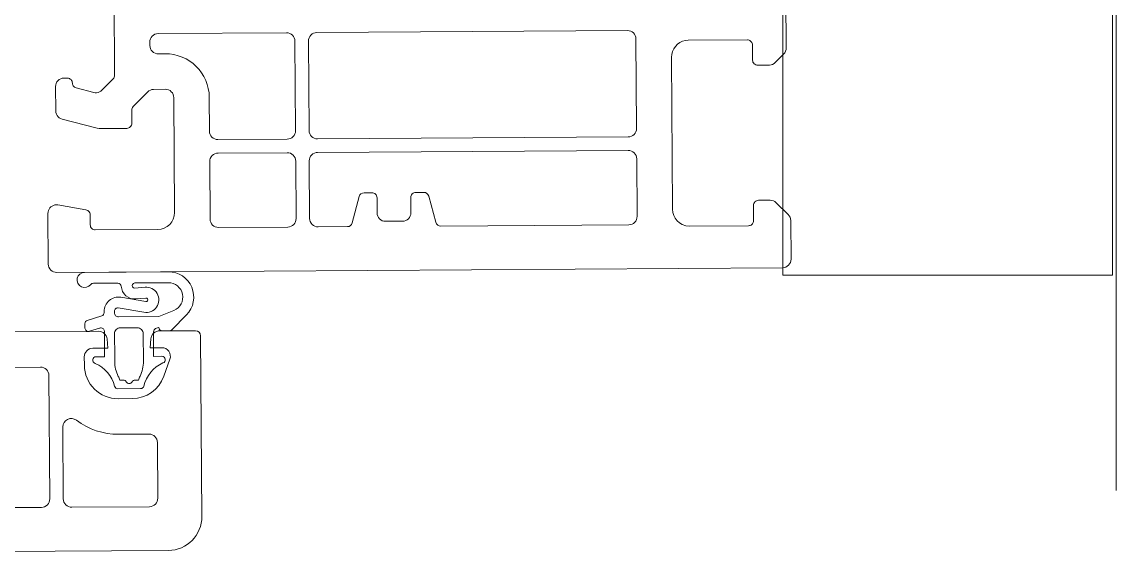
# Model space of a CAD drawing. Header units: metres. Extents: x 19 to 230, y -653 to -519.
# Drawn here: x 26.4101 to 26.4749, y -530.0166 to -529.985 of the extents above; entities that cross this region are included whole.
import ezdxf

# ---------------------------------------------------------------- set-up
doc = ezdxf.new("R2010")
doc.units = ezdxf.units.M
doc.header["$LTSCALE"] = 0.0125
for name, color, linetype, lineweight in [('05Fenster', 171, 'Continuous', 15), ('Fenster', 65, 'Continuous', 5), ('Fenster2', 161, 'Continuous', 5), ('Platten', 2, 'Continuous', 15)]:
    doc.layers.add(name, color=color, linetype=linetype, lineweight=lineweight)

# ---------------------------------------------------------------- blocks, each defined once
blk = doc.blocks.new('Hol18 Schnitt hor')
at = {"layer": 'Fenster2'}
for p, q in [((6.472541496188589e-06, -6.43473088064242e-05), (6.472541496410633e-06, -3.550000001881042e-05)), ((-3.332745813025562e-05, -6.000710802014225e-05), (-3.332745813017235e-05, -6.299289247978582e-05)), ((-5.527458503795657e-06, -6.189999999681693e-05), (-2.392745813006858e-05, -6.189999999683948e-05)), ((3.872541496169335e-06, -6.189999999680479e-05), (-3.727458503799408e-06, -6.18999999968152e-05)), ((-3.132745813025362e-05, -6.279999977588067e-05), (-3.132290045954056e-05, -6.274790536149946e-05)), ((-3.132745813025362e-05, -6.370000022410706e-05), (-3.132745813025362e-05, -6.279999977588067e-05)), ((-3.132290045954056e-05, -6.274790536149946e-05), (-3.13093659299879e-05, -6.269739380953751e-05)), ((-3.13093659299879e-05, -6.269739380953751e-05), (-3.128726578138785e-05, -6.264999988794123e-05)), ((-3.128726578138785e-05, -6.264999988794123e-05), (-3.12572715156223e-05, -6.26071636370372e-05)), ((-3.12572715156223e-05, -6.26071636370372e-05), (-3.122029449320607e-05, -6.257018661463137e-05)), ((-3.122029449320607e-05, -6.257018661463137e-05), (-3.117745824229856e-05, -6.254019234884153e-05)), ((-3.117745824229856e-05, -6.254019234884153e-05), (-3.113006432070575e-05, -6.251809220025016e-05)), ((-3.113006432070575e-05, -6.251809220025016e-05), (-3.107955276873686e-05, -6.250455767069403e-05)), ((-3.107955276873686e-05, -6.250455767069403e-05), (-3.102745835437126e-05, -6.250000000000179e-05)), ((-3.102745835437126e-05, -6.250000000000179e-05), (-2.752745738307527e-05, -6.24999999999723e-05)), ((-2.752745738307527e-05, -6.24999999999723e-05), (-2.735380933516218e-05, -6.251519223561021e-05)), ((-2.735380933516218e-05, -6.251519223561021e-05), (-2.718543749527513e-05, -6.25603073341318e-05)), ((-2.718543749527513e-05, -6.25603073341318e-05), (-2.702745775665094e-05, -6.263397449609784e-05)), ((-2.702745775665094e-05, -6.263397449609784e-05), (-2.688467025360741e-05, -6.273395538207091e-05)), ((-2.688467025360741e-05, -6.273395538207091e-05), (-2.676141351226624e-05, -6.285721212342076e-05)), ((-2.676141351226624e-05, -6.285721212342076e-05), (-2.666143262630705e-05, -6.29999996264348e-05)), ((-2.442745813008296e-05, -6.23999999968209e-05), (-2.442745813027725e-05, -6.769999999755617e-05)), ((-5.027458503781279e-06, -6.769999999757526e-05), (-5.027458503781279e-06, -6.239999999681743e-05)), ((-4.22745850378603e-06, -6.23999999968157e-05), (-4.22745850378603e-06, -6.769999999757526e-05)), ((4.372541496183713e-06, -6.259999962627931e-05), (4.372541496183713e-06, -6.239999999680529e-05)), ((-3.332745813017235e-05, -6.299289247978582e-05), (-3.331785076013394e-05, -6.30904378679728e-05)), ((-3.331785076013394e-05, -6.30904378679728e-05), (-3.32893978549631e-05, -6.318423465097832e-05)), ((-3.32893978549631e-05, -6.318423465097832e-05), (-3.324319284106481e-05, -6.32706782800526e-05)), ((-3.324319284106481e-05, -6.32706782800526e-05), (-3.318101134680562e-05, -6.334644678332446e-05)), ((-3.318101134680562e-05, -6.334644678332446e-05), (-3.267390646430335e-05, -6.38535526659087e-05)), ((-2.666143262630705e-05, -6.29999996264348e-05), (-2.65877654643254e-05, -6.315797936508674e-05)), ((-2.65877654643254e-05, -6.315797936508674e-05), (-2.654265036580727e-05, -6.332635120495818e-05)), ((-2.654265036580727e-05, -6.332635120495818e-05), (-2.65274581301711e-05, -6.349999925289729e-05)), ((-2.65274581301711e-05, -6.349999925289729e-05), (-2.65274581301711e-05, -7.250000074703576e-05)), ((3.472541496157833e-06, -6.30999996262746e-05), (3.872541496169335e-06, -6.309999962627981e-05)), ((-3.267390646430335e-05, -6.38535526659087e-05), (-3.259813795447597e-05, -6.391573438434273e-05)), ((-3.259813795447597e-05, -6.391573438434273e-05), (-3.25116942524184e-05, -6.396193957419923e-05)), ((-3.25116942524184e-05, -6.396193957419923e-05), (-3.241789734950706e-05, -6.399039259150432e-05)), ((-3.241789734950706e-05, -6.399039259150432e-05), (-3.232035181713333e-05, -6.400000000002064e-05)), ((-3.232035181713333e-05, -6.400000000002064e-05), (-3.162745790613597e-05, -6.399999999998421e-05)), ((-3.162745790613597e-05, -6.399999999998421e-05), (-3.156893085323742e-05, -6.399423558841114e-05)), ((-3.156893085323742e-05, -6.399423558841114e-05), (-3.151265296219563e-05, -6.397716387679733e-05)), ((-3.151265296219563e-05, -6.397716387679733e-05), (-3.146078696072974e-05, -6.394944092144583e-05)), ((-3.146078696072974e-05, -6.394944092144583e-05), (-3.141532603023744e-05, -6.391213209998477e-05)), ((-3.141532603023744e-05, -6.391213209998477e-05), (-3.137801720878852e-05, -6.386667116949594e-05)), ((-3.137801720878852e-05, -6.386667116949594e-05), (-3.135029425341274e-05, -6.381480516804913e-05)), ((-3.135029425341274e-05, -6.381480516804913e-05), (-3.133322254184057e-05, -6.375852727698653e-05)), ((-3.133322254184057e-05, -6.375852727698653e-05), (-3.132745813025362e-05, -6.370000022410706e-05)), ((6.478305912049898e-06, -6.44058359030291e-05), (6.472541496188589e-06, -6.43473088064242e-05)), ((6.495377636417388e-06, -6.446211383613273e-05), (6.478305912049898e-06, -6.44058359030291e-05)), ((6.523100612471078e-06, -6.45139798763298e-05), (6.495377636417388e-06, -6.446211383613273e-05)), ((6.560409461814354e-06, -6.45594408407793e-05), (6.523100612471078e-06, -6.45139798763298e-05)), ((7.235194113330845e-06, -6.523422524358675e-05), (6.560409461814354e-06, -6.45594408407793e-05)), ((8.972545125690568e-06, -6.479866150541774e-05), (8.967102693602236e-06, -6.485422345374296e-05)), ((8.978347073806958e-06, -6.474242953045765e-05), (8.972778446303398e-06, -6.479866208296443e-05)), ((8.972778446303398e-06, -6.479866208296443e-05), (8.972545125690568e-06, -6.479866150541774e-05)), ((8.99435384563163e-06, -6.468823961067356e-05), (8.978347073806958e-06, -6.474242953045765e-05)), ((9.020230835987686e-06, -6.463801500074945e-05), (8.99435384563163e-06, -6.468823961067356e-05)), ((9.055059920271002e-06, -6.459353768725057e-05), (9.020230835987686e-06, -6.463801500074945e-05)), ((9.097605350533167e-06, -6.455638574067411e-05), (9.055059920271002e-06, -6.459353768725057e-05)), ((9.151564578119276e-06, -6.452551932959252e-05), (9.097605350533167e-06, -6.455638574067411e-05)), ((9.21072434378889e-06, -6.450645225343672e-05), (9.151564578119276e-06, -6.452551932959252e-05)), ((9.272541496158082e-06, -6.450000416488924e-05), (9.21072434378889e-06, -6.450645225343672e-05)), ((9.472541496163833e-06, -6.449999999998644e-05), (9.272541496158082e-06, -6.450000416488924e-05)), ((9.570086652088694e-06, -6.45096073587717e-05), (9.472541496163833e-06, -6.449999999998644e-05)), ((9.66388320275402e-06, -6.453806022975808e-05), (9.570086652088694e-06, -6.45096073587717e-05)), ((9.750326599722303e-06, -6.458426518518232e-05), (9.66388320275402e-06, -6.453806022975808e-05)), ((9.826094872072977e-06, -6.464644659470893e-05), (9.750326599722303e-06, -6.458426518518232e-05)), ((9.88827628792266e-06, -6.47222148618936e-05), (9.826094872072977e-06, -6.464644659470893e-05)), ((9.934481250500893e-06, -6.480865825502641e-05), (9.88827628792266e-06, -6.47222148618936e-05)), ((9.96293412927618e-06, -6.490245480333598e-05), (9.934481250500893e-06, -6.480865825502641e-05)), ((3.010601729913631e-06, -6.55086579100933e-05), (3.056806690021618e-06, -6.54222145097666e-05)), ((3.056806690021618e-06, -6.54222145097666e-05), (3.11898810556599e-06, -6.53464462356812e-05)), ((3.11898810556599e-06, -6.53464462356812e-05), (3.194756379665264e-06, -6.528426482012469e-05)), ((3.194756379665264e-06, -6.528426482012469e-05), (3.281199779991972e-06, -6.523805986002017e-05)), ((3.281199779991972e-06, -6.523805986002017e-05), (3.374996335181457e-06, -6.520960698607435e-05)), ((3.374996335181457e-06, -6.520960698607435e-05), (3.472541496157833e-06, -6.519999962627601e-05)), ((3.472541496157833e-06, -6.519999962627601e-05), (4.165434714820115e-06, -6.519999962627428e-05)), ((4.165434714820115e-06, -6.519999962627428e-05), (4.262979875824247e-06, -6.520960698607262e-05)), ((4.262979875824247e-06, -6.520960698607262e-05), (4.356776430985976e-06, -6.523805986001843e-05)), ((4.356776430985976e-06, -6.523805986001843e-05), (4.443219831340439e-06, -6.528426482012469e-05)), ((4.443219831340439e-06, -6.528426482012469e-05), (4.518988105411959e-06, -6.534644623568467e-05)), ((4.518988105411959e-06, -6.534644623568467e-05), (5.384673554958974e-06, -6.621213205876449e-05)), ((7.301959287109305e-06, -6.529024787610416e-05), (7.235194113330845e-06, -6.523422524358675e-05)), ((7.37743837606053e-06, -6.533382574793432e-05), (7.301959287109305e-06, -6.529024787610416e-05)), ((7.459337986237546e-06, -6.536363476744404e-05), (7.37743837606053e-06, -6.533382574793432e-05)), ((7.545169639244786e-06, -6.537876920262656e-05), (7.459337986237546e-06, -6.536363476744404e-05)), ((7.632325383644112e-06, -6.537876920130643e-05), (7.545169639244786e-06, -6.537876920262656e-05)), ((7.718157036207263e-06, -6.536363476352704e-05), (7.632325383644112e-06, -6.537876920130643e-05)), ((8.750193828538366e-06, -6.508710131613964e-05), (7.718157036207263e-06, -6.536363476352704e-05)), ((8.80254100313338e-06, -6.506769710314109e-05), (8.750193828538366e-06, -6.508710131613964e-05)), ((8.85038645132008e-06, -6.503892970396649e-05), (8.80254100313338e-06, -6.506769710314109e-05)), ((8.892073258603972e-06, -6.500179534968745e-05), (8.85038645132008e-06, -6.503892970396649e-05)), ((8.92615778758099e-06, -6.495758002369317e-05), (8.892073258603972e-06, -6.500179534968745e-05)), ((8.951459672029705e-06, -6.490781492736984e-05), (8.92615778758099e-06, -6.495758002369317e-05)), ((8.967102693602236e-06, -6.485422345374296e-05), (8.951459672029705e-06, -6.490781492736984e-05)), ((9.972541496150455e-06, -6.49999999584542e-05), (9.96293412927618e-06, -6.490245480333598e-05)), ((9.972541496150455e-06, -6.644466417744972e-05), (9.972541496150455e-06, -6.49999999584542e-05)), ((8.725414961663347e-07, -6.769999999757526e-05), (8.725414961663347e-07, -6.569999962627131e-05)), ((2.97254149617121e-06, -6.569999962627478e-05), (2.982148855967814e-06, -6.560245446526718e-05)), ((2.97254149617121e-06, -7.24999999999875e-05), (2.97254149617121e-06, -6.569999962627478e-05)), ((2.982148855967814e-06, -6.560245446526718e-05), (3.010601729913631e-06, -6.55086579100933e-05)), ((5.384673554958974e-06, -6.621213205876449e-05), (5.421982394254732e-06, -6.625759302033088e-05)), ((5.421982394254732e-06, -6.625759302033088e-05), (5.449705362536861e-06, -6.630945905494387e-05)), ((5.449705362536861e-06, -6.630945905494387e-05), (5.466777081991614e-06, -6.636573698056217e-05)), ((5.466777081991614e-06, -6.636573698056217e-05), (5.472541496187588e-06, -6.642426406869816e-05)), ((5.472541496187588e-06, -6.642426406869816e-05), (5.472541496187588e-06, -6.719999999998776e-05)), ((9.839067432043658e-06, -6.678475054638228e-05), (9.895903595763533e-06, -6.671068021574765e-05)), ((9.895903595763533e-06, -6.671068021574765e-05), (9.93797837048338e-06, -6.66273346896628e-05)), ((9.93797837048338e-06, -6.66273346896628e-05), (9.963824732783788e-06, -6.65376199810476e-05)), ((9.963824732783788e-06, -6.65376199810476e-05), (9.972541496150455e-06, -6.644466417744972e-05)), ((5.472541496187588e-06, -6.719999999998776e-05), (5.478305912048897e-06, -6.725852709659093e-05)), ((5.478305912048897e-06, -6.725852709659093e-05), (5.495377636416388e-06, -6.731480502969629e-05)), ((5.495377636416388e-06, -6.731480502969629e-05), (5.523100612470078e-06, -6.736667106989336e-05)), ((5.523100612470078e-06, -6.736667106989336e-05), (5.560409461813354e-06, -6.741213203434286e-05)), ((5.560409461813354e-06, -6.741213203434286e-05), (5.605870426250714e-06, -6.744944088367746e-05)), ((7.529409508433282e-06, -6.748296291378408e-05), (9.601951018622934e-06, -6.692762709062383e-05)), ((9.601951018622934e-06, -6.692762709062383e-05), (9.689483365632467e-06, -6.689514861144344e-05)), ((9.689483365632467e-06, -6.689514861144344e-05), (9.769451588870215e-06, -6.684696306737993e-05)), ((9.769451588870215e-06, -6.684696306737993e-05), (9.839067432043658e-06, -6.678475054638228e-05)), ((5.605870426250714e-06, -6.744944088367746e-05), (5.657736466463392e-06, -6.747716385973983e-05)), ((5.657736466463392e-06, -6.747716385973983e-05), (5.714014399554879e-06, -6.749423558410732e-05)), ((5.714014399554879e-06, -6.749423558410732e-05), (5.77254149616846e-06, -6.749999999998597e-05)), ((5.77254149616846e-06, -6.749999999998597e-05), (7.40061001866521e-06, -6.749999962784962e-05)), ((7.40061001866521e-06, -6.749999962784962e-05), (7.529409508433282e-06, -6.748296291378408e-05)), ((-2.392745813029062e-05, -6.819999999757402e-05), (-5.527458503767901e-06, -6.819999999757402e-05)), ((-3.727458503799408e-06, -6.819999999757402e-05), (3.725414961519569e-07, -6.819999999757402e-05)), ((-5.527458503767901e-06, -6.899999999757447e-05), (-2.392745813029062e-05, -6.899999999757447e-05)), ((3.725414961519569e-07, -6.899999999757447e-05), (-3.727458503799408e-06, -6.899999999757447e-05)), ((-2.442745813027725e-05, -6.949999999759232e-05), (-2.442745813016622e-05, -7.28999999940385e-05)), ((-5.027458503781279e-06, -7.289999999502556e-05), (-5.027458503781279e-06, -6.949999999757324e-05)), ((-4.22745850378603e-06, -6.949999999757324e-05), (-4.22745850378603e-06, -7.289999999604731e-05)), ((8.725414961663347e-07, -7.289999999837704e-05), (8.725414961663347e-07, -6.949999999757324e-05)), ((-1.250379831366222e-05, -7.317764570884643e-05), (-1.208705433833335e-05, -7.162233602299277e-05)), ((-1.179728148342774e-05, -7.139999999502579e-05), (-1.132747957974245e-05, -7.139999999502579e-05)), ((-1.102747957976158e-05, -7.169999999502574e-05), (-1.102747957976158e-05, -7.25999999950256e-05)), ((-9.027479579731823e-06, -7.25999999950256e-05), (-9.027479579731823e-06, -7.169999999502574e-05)), ((-8.727479579723196e-06, -7.139999999502579e-05), (-8.257677675871378e-06, -7.139999999502579e-05)), ((-7.967899928074118e-06, -7.162235428120542e-05), (-7.551153929058474e-06, -7.317767151734066e-05)), ((-3.267390551217608e-05, -7.214644738201895e-05), (-3.338101160185736e-05, -7.285355447155493e-05)), ((-3.259813693820557e-05, -7.208426564190261e-05), (-3.267390551217608e-05, -7.214644738201895e-05)), ((-3.251169317228242e-05, -7.20380604372628e-05), (-3.259813693820557e-05, -7.208426564190261e-05)), ((-3.241789620578306e-05, -7.20096074113847e-05), (-3.251169317228242e-05, -7.20380604372628e-05)), ((-3.232035061004335e-05, -7.20000000000616e-05), (-3.241789620578306e-05, -7.20096074113847e-05)), ((-3.162745790613597e-05, -7.199999999999915e-05), (-3.232035061004335e-05, -7.20000000000616e-05)), ((-3.156893085323742e-05, -7.200576441157049e-05), (-3.162745790613597e-05, -7.199999999999915e-05)), ((-3.151265296219563e-05, -7.202283612318602e-05), (-3.156893085323742e-05, -7.200576441157049e-05)), ((-3.146078696072974e-05, -7.205055907853752e-05), (-3.151265296219563e-05, -7.202283612318602e-05)), ((-3.141532603023744e-05, -7.208786789999859e-05), (-3.146078696072974e-05, -7.205055907853752e-05)), ((-3.137801720878852e-05, -7.213332883048568e-05), (-3.141532603023744e-05, -7.208786789999859e-05)), ((-3.135029425341274e-05, -7.218519483193422e-05), (-3.137801720878852e-05, -7.213332883048568e-05)), ((-3.133322254184057e-05, -7.22414727229951e-05), (-3.135029425341274e-05, -7.218519483193422e-05)), ((-3.132745813025362e-05, -7.229999977587456e-05), (-3.133322254184057e-05, -7.22414727229951e-05)), ((-3.132745813025362e-05, -7.320000022410268e-05), (-3.132745813025362e-05, -7.229999977587456e-05)), ((-2.65274581301711e-05, -7.250000074703576e-05), (-2.65447740328828e-05, -7.268543113643153e-05)), ((2.991756215764418e-06, -7.26950903220027e-05), (2.97254149617121e-06, -7.24999999999875e-05)), ((7.978489749815854e-06, -7.253722670218753e-05), (7.972541496176211e-06, -7.259667054513273e-05)), ((7.972541496176211e-06, -7.259667054513273e-05), (7.972541496176211e-06, -7.319999999998682e-05)), ((7.996098632584436e-06, -7.248014010627704e-05), (7.978489749815854e-06, -7.253722670218753e-05)), ((8.024669863854195e-06, -7.242767452774954e-05), (7.996098632584436e-06, -7.248014010627704e-05)), ((8.063070450703425e-06, -7.238191049039645e-05), (8.024669863854195e-06, -7.242767452774954e-05)), ((8.109777616949199e-06, -7.234466276822768e-05), (8.063070450703425e-06, -7.238191049039645e-05)), ((8.162939188760543e-06, -7.23174084205705e-05), (8.109777616949199e-06, -7.234466276822768e-05)), ((8.220447042767143e-06, -7.230122821924763e-05), (8.162939188760543e-06, -7.23174084205705e-05)), ((9.885717407703831e-06, -7.200759612341519e-05), (8.220447042767143e-06, -7.230122821924763e-05)), ((9.972541496594545e-06, -7.1999999999987e-05), (9.885717407703831e-06, -7.200759612341519e-05)), ((1.00593655854575e-05, -7.20075961235609e-05), (9.972541496594545e-06, -7.1999999999987e-05)), ((1.014355156828128e-05, -7.203015368976301e-05), (1.00593655854575e-05, -7.20075961235609e-05)), ((1.022254149662949e-05, -7.206698729836022e-05), (1.014355156828128e-05, -7.203015368976301e-05)), ((1.029393530144196e-05, -7.21169777787925e-05), (1.022254149662949e-05, -7.206698729836022e-05)), ((1.035556371811741e-05, -7.217860619560847e-05), (1.029393530144196e-05, -7.21169777787925e-05)), ((1.040555419837275e-05, -7.22500000005441e-05), (1.035556371811741e-05, -7.217860619560847e-05)), ((1.044238780678608e-05, -7.232898992896343e-05), (1.040555419837275e-05, -7.22500000005441e-05)), ((1.046494537279563e-05, -7.24131759118618e-05), (1.044238780678608e-05, -7.232898992896343e-05)), ((1.047254149616483e-05, -7.250000000074384e-05), (1.046494537279563e-05, -7.24131759118618e-05)), ((1.047254149616483e-05, -7.549999999998704e-05), (1.047254149616483e-05, -7.250000000074384e-05)), ((-3.351785077659875e-05, -7.310956283325572e-05), (-3.352745813026137e-05, -7.320710802013845e-05)), ((-3.352745813026137e-05, -7.320710802013845e-05), (-3.352745813023361e-05, -7.550000037356494e-05)), ((-3.348939792024996e-05, -7.301576624647345e-05), (-3.351785077659875e-05, -7.310956283325572e-05)), ((-3.344319298648202e-05, -7.292932280354887e-05), (-3.348939792024996e-05, -7.301576624647345e-05)), ((-3.338101160185736e-05, -7.285355447155493e-05), (-3.344319298648202e-05, -7.292932280354887e-05)), ((-3.132290045954056e-05, -7.32520946384839e-05), (-3.132745813025362e-05, -7.320000022410268e-05)), ((-2.679268437025262e-05, -7.317883105387515e-05), (-2.693109134149774e-05, -7.330332583322524e-05)), ((-2.667972393402551e-05, -7.303082713787205e-05), (-2.679268437025262e-05, -7.317883105387515e-05)), ((-2.659612205954676e-05, -7.286443973186785e-05), (-2.667972393402551e-05, -7.303082713787205e-05)), ((-2.65447740328828e-05, -7.268543113643153e-05), (-2.659612205954676e-05, -7.286443973186785e-05)), ((-1.052747957971945e-05, -7.30999999950261e-05), (-9.527437427769847e-06, -7.309999999324975e-05)), ((3.048661963656052e-06, -7.288268343235219e-05), (2.991756215764418e-06, -7.26950903220027e-05)), ((3.141071883872026e-06, -7.305557023300734e-05), (3.048661963656052e-06, -7.288268343235219e-05)), ((3.265434714988524e-06, -7.320710678117466e-05), (3.141071883872026e-06, -7.305557023300734e-05)), ((3.416971263131563e-06, -7.333146961228942e-05), (3.265434714988524e-06, -7.320710678117466e-05)), ((7.972541496176211e-06, -7.319999999998682e-05), (7.966777080314902e-06, -7.325852709659172e-05)), ((-3.13093659299879e-05, -7.330260619044585e-05), (-3.132290045954056e-05, -7.32520946384839e-05)), ((-3.128726578138785e-05, -7.335000011204212e-05), (-3.13093659299879e-05, -7.330260619044585e-05)), ((-3.12572715156223e-05, -7.339283636294616e-05), (-3.128726578138785e-05, -7.335000011204212e-05)), ((-3.122029449320607e-05, -7.342981338535025e-05), (-3.12572715156223e-05, -7.339283636294616e-05)), ((-3.117745824229856e-05, -7.345980765114356e-05), (-3.122029449320607e-05, -7.342981338535025e-05)), ((-3.113006432070575e-05, -7.34819077997332e-05), (-3.117745824229856e-05, -7.345980765114356e-05)), ((-3.107955276873686e-05, -7.349544232928933e-05), (-3.113006432070575e-05, -7.34819077997332e-05)), ((-3.102745835437126e-05, -7.349999999997983e-05), (-3.107955276873686e-05, -7.349544232928933e-05)), ((-2.752745738307527e-05, -7.349999999996075e-05), (-3.102745835437126e-05, -7.349999999997983e-05)), ((-2.730385066190832e-05, -7.347467943259745e-05), (-2.752745738307527e-05, -7.349999999996075e-05)), ((-2.709156764726939e-05, -7.339999999373369e-05), (-2.730385066190832e-05, -7.347467943259745e-05)), ((-2.709015156088235e-05, -7.339999999373369e-05), (-2.709156764726939e-05, -7.339999999373369e-05)), ((-2.693109134149774e-05, -7.330332583322524e-05), (-2.709015156088235e-05, -7.339999999373369e-05)), ((-2.392745813023511e-05, -7.339999999401992e-05), (-1.279357606148723e-05, -7.339999999502606e-05)), ((-7.261358758697822e-06, -7.339999999403726e-05), (-5.527458504045457e-06, -7.339999999502432e-05)), ((-3.727458504076964e-06, -7.339999999604781e-05), (3.725414960686901e-07, -7.33999999983758e-05)), ((3.589858063812734e-06, -7.342387953249846e-05), (3.416971263131563e-06, -7.333146961228942e-05)), ((3.777451174163948e-06, -7.348078528039009e-05), (3.589858063812734e-06, -7.342387953249846e-05)), ((3.972541496144455e-06, -7.349999999998677e-05), (3.777451174163948e-06, -7.348078528039009e-05)), ((7.672541496167584e-06, -7.349999999998677e-05), (3.972541496144455e-06, -7.349999999998677e-05)), ((7.73106859275341e-06, -7.349423558410811e-05), (7.672541496167584e-06, -7.349999999998677e-05)), ((7.787346525872652e-06, -7.347716385974062e-05), (7.73106859275341e-06, -7.349423558410811e-05)), ((7.83921256608533e-06, -7.344944088367826e-05), (7.787346525872652e-06, -7.347716385974062e-05)), ((7.88467353052269e-06, -7.341213203434192e-05), (7.83921256608533e-06, -7.344944088367826e-05)), ((7.921982379865966e-06, -7.336667106989242e-05), (7.88467353052269e-06, -7.341213203434192e-05)), ((7.949705355919656e-06, -7.331480502969535e-05), (7.921982379865966e-06, -7.336667106989242e-05)), ((7.966777080314902e-06, -7.325852709659172e-05), (7.949705355919656e-06, -7.331480502969535e-05)), ((-3.352745813023361e-05, -7.550000037356494e-05), (-3.351785077759795e-05, -7.559754546170028e-05)), ((-3.351785077759795e-05, -7.559754546170028e-05), (-3.34893979249129e-05, -7.569134194680173e-05)), ((-3.34893979249129e-05, -7.569134194680173e-05), (-3.344319299933285e-05, -7.577778528254989e-05)), ((-3.344319299933285e-05, -7.577778528254989e-05), (-3.338101163022356e-05, -7.585355350002779e-05)), ((1.03260948867423e-05, -7.585355339058061e-05), (1.038827630231443e-05, -7.577778511649695e-05)), ((1.038827630231443e-05, -7.577778511649695e-05), (1.043448126242241e-05, -7.569134171616851e-05)), ((1.043448126242241e-05, -7.569134171616851e-05), (1.046293413636823e-05, -7.559754516099464e-05)), ((1.046293413636823e-05, -7.559754516099464e-05), (1.047254149616483e-05, -7.549999999998704e-05)), ((-3.338101163022356e-05, -7.585355350002779e-05), (-3.330524341274566e-05, -7.591573486913188e-05)), ((-3.330524341274566e-05, -7.591573486913188e-05), (-3.321880007700617e-05, -7.596193979471713e-05)), ((-3.321880007700617e-05, -7.596193979471713e-05), (-3.312500359189952e-05, -7.599039264740738e-05)), ((-3.312500359189952e-05, -7.599039264740738e-05), (-3.302745850375377e-05, -7.600000000002917e-05)), ((-3.302745850375377e-05, -7.600000000002917e-05), (9.972541496150455e-06, -7.599999999998754e-05)), ((8.321594503146734e-06, -7.600484486167298e-05), (3.36604701836607e-06, -7.600484486167298e-05)), ((9.972541496150455e-06, -7.599999999998754e-05), (1.007008665718234e-05, -7.59903926401892e-05)), ((1.007008665718234e-05, -7.59903926401892e-05), (1.016388321237183e-05, -7.596193976624338e-05)), ((1.016388321237183e-05, -7.596193976624338e-05), (1.025032661267078e-05, -7.591573480613713e-05)), ((1.025032661267078e-05, -7.591573480613713e-05), (1.03260948867423e-05, -7.585355339058061e-05)), ((5.359246964847797e-06, -7.66548448616726e-05), (3.36604701836607e-06, -7.66548448616726e-05)), ((4.750820288890178e-06, -7.690718080669186e-05), (5.347417407153277e-06, -7.695437767266979e-05)), ((6.357996182621006e-06, -7.66548448616726e-05), (7.809246964862737e-06, -7.66548448616726e-05)), ((4.699558872139908e-06, -7.755515632100994e-05), (5.296155990403006e-06, -7.760235318698613e-05)), ((6.183148825084084e-06, -7.749340000572091e-05), (4.709037318084697e-06, -7.775332563697383e-05)), ((3.047118214638544e-06, -7.829274359764417e-05), (3.941672500340498e-06, -7.865484486167286e-05)), ((6.340807834709361e-06, -7.812562776629735e-05), (4.821908633573235e-06, -7.839345067643146e-05)), ((6.575537470243642e-06, -7.840484486167434e-05), (6.575537470243642e-06, -7.832258931689956e-05)), ((7.180749776097839e-06, -7.839839416881947e-05), (7.180749776097839e-06, -7.833048659578075e-05)), ((2.303758356053676e-06, -7.856387403876869e-05), (3.183226238656633e-06, -7.94460487519525e-05)), ((3.941672500340498e-06, -7.865484486167286e-05), (6.325537470236453e-06, -7.865484486167286e-05)), ((8.180893386389165e-06, -7.885216097135855e-05), (7.32227543515096e-06, -7.85896551200125e-05)), ((8.322419045442286e-06, -7.93048448616742e-05), (8.322419045442286e-06, -7.904342192255158e-05)), ((1.913097805783526e-06, -7.950008852510189e-05), (1.773738946136971e-06, -7.950008852510189e-05)), ((3.928086131976816e-06, -7.949990000304455e-05), (1.913097805783526e-06, -7.950008852510189e-05)), ((3.324864726983456e-06, -7.950484486167302e-05), (3.741672500334747e-06, -7.950484486167302e-05)), ((3.941672500340498e-06, -7.93048448616742e-05), (3.973641869797762e-06, -7.93048448616742e-05)), ((4.036729994549848e-06, -7.951184620363233e-05), (4.035879617503291e-06, -7.951165768157326e-05)), ((4.273641869778633e-06, -7.960484486167416e-05), (4.273641869778633e-06, -8.100484486167278e-05)), ((4.873641869823642e-06, -7.965484486167386e-05), (4.873641869823642e-06, -8.129782721424256e-05)), ((6.223641869806951e-06, -7.93048448616742e-05), (5.223641869805951e-06, -7.93048448616742e-05)), ((6.573641869817015e-06, -8.100484486167278e-05), (6.573641869817015e-06, -7.965484486167386e-05)), ((7.173641902641359e-06, -8.100484486167278e-05), (7.173641869806513e-06, -7.950484486167302e-05)), ((7.373641869812264e-06, -7.93048448616742e-05), (7.408468121222755e-06, -7.93048448616742e-05)), ((7.466942462175385e-06, -7.931358391047999e-05), (8.06394470451166e-06, -7.94961058128655e-05)), ((8.064045805777909e-06, -7.949990000328915e-05), (7.520383202896941e-06, -7.950008852510189e-05)), ((2.197323466712753e-05, -7.949990000952548e-05), (8.064045805777909e-06, -7.949990000328915e-05)), ((1.473738946128345e-06, -7.980008852510184e-05), (1.472730388557553e-06, -9.049990000002846e-05)), ((4.473730388643293e-06, -8.049990000304381e-05), (4.426184326000726e-06, -7.99563317912845e-05)), ((7.022285058805311e-06, -7.995651974194821e-05), (6.973730388631916e-06, -8.049990000304381e-05)), ((4.273641869778633e-06, -8.100484486167278e-05), (3.77364186979201e-06, -8.100484486167278e-05)), ((3.783932190970507e-06, -8.050009089510118e-05), (4.148897659012052e-06, -8.050009089510118e-05)), ((4.148897659012052e-06, -8.050009089510118e-05), (4.473730388643293e-06, -8.049990000304381e-05)), ((6.573641902624106e-06, -8.129782721424256e-05), (6.573641869817015e-06, -8.100484486167278e-05)), ((6.973730388631916e-06, -8.049990000304381e-05), (7.873585559009522e-06, -8.050009089510292e-05)), ((7.673641902655737e-06, -8.100484486167278e-05), (7.173641902641359e-06, -8.100484486167278e-05)), ((8.3735855590239e-06, -8.100009089510168e-05), (8.3735855590239e-06, -8.150009089510218e-05)), ((3.672613768074262e-06, -8.218398395413648e-05), (3.303965255496699e-06, -8.117088356241614e-05)), ((2.197323466618384e-05, -8.159990000952515e-05), (1.097273038877522e-05, -8.159990000459333e-05)), ((1.047273038856655e-05, -8.20999000045921e-05), (1.047273038856655e-05, -8.939990000786033e-05)), ((5.048641886218341e-06, -8.290484491323483e-05), (6.398641886229406e-06, -8.290484491323483e-05)), ((5.173641886208058e-06, -8.240484491323433e-05), (5.377231708292296e-06, -8.240484491323433e-05)), ((6.070052064127696e-06, -8.240484491323433e-05), (6.273641886239689e-06, -8.240484491323433e-05)), ((6.373585558994144e-06, -8.350009089510245e-05), (5.552052589563594e-06, -8.350009089510245e-05)), ((9.672730388571305e-06, -8.939990000786033e-05), (9.672730388571305e-06, -8.515040433623375e-05)), ((4.072730388549051e-06, -8.610009089510262e-05), (4.072730388549051e-06, -8.939990000786033e-05)), ((6.373585560354167e-06, -8.560009089510212e-05), (4.572730388563429e-06, -8.560009089510212e-05)), ((4.572730388563429e-06, -8.989990000786083e-05), (9.172730388556927e-06, -8.989990000786083e-05)), ((1.097273038855318e-05, -8.989990000786083e-05), (2.327323466733144e-05, -8.989990000786083e-05)), ((3.472730388281997e-06, -9.249990000002872e-05), (5.497323460126879e-05, -9.249990000791998e-05))]:
    blk.add_line(p, q, dxfattribs=at)
for centre, radius, start, end in [((-2.392745813006858e-05, -6.239999999683825e-05), 4.999999999997727e-07, 90.00000000006838, 179.9999999978895), ((-5.527458503767901e-06, -6.239999999681743e-05), 4.999999999999182e-07, 0, 90.00000000006351), ((-3.727458503799408e-06, -6.23999999968157e-05), 5e-07, 90.00000000007164, 180), ((3.872541496169335e-06, -6.239999999680529e-05), 4.99999999999929e-07, 0, 90.00000000006025), ((3.872541496169335e-06, -6.259999962627931e-05), 4.999999999997727e-07, 269.9999999999951, 0), ((3.472541496157833e-06, -6.569999962627478e-05), 2.600000000000051e-06, 90.00000000008957, 179.9999999999148), ((-2.392745813029062e-05, -6.769999999757526e-05), 4.999999999997886e-07, 179.9999999978895, 270.0000000000065), ((-5.527458503767901e-06, -6.769999999757526e-05), 5e-07, 269.9999999999968, 359.999999999974), ((-3.727458503799408e-06, -6.769999999757526e-05), 4.999999999998117e-07, 180.0000000000259, 270.0000000000049), ((3.725414961519569e-07, -6.769999999757526e-05), 5e-07, 269.9999999999968, 359.999999999974), ((-2.392745813029062e-05, -6.949999999757497e-05), 5e-07, 90.00000000000325, 180.0000000020061), ((-5.527458503767901e-06, -6.949999999757324e-05), 4.999999999998082e-07, 0, 90.00000000000325), ((-3.727458503799408e-06, -6.949999999757324e-05), 4.999999999997727e-07, 89.99999999999675, 180), ((3.725414961519569e-07, -6.949999999757324e-05), 4.999999999998153e-07, 0, 90.00000000000325), ((-1.179728148342774e-05, -7.169999999502574e-05), 2.99999999999971e-07, 89.99999999999349, 164.9963898403868), ((-1.132747957974245e-05, -7.169999999502574e-05), 2.999999999999546e-07, 0, 90.00000000000325), ((-8.727479579723196e-06, -7.169999999502574e-05), 2.999999999999758e-07, 89.99999999999511, 180), ((-8.257677675871378e-06, -7.169999999502574e-05), 2.999999999999546e-07, 15.00000005731671, 90.00000000001138), ((-1.052747957971945e-05, -7.25999999950256e-05), 5e-07, 180, 270), ((-9.527479579718445e-06, -7.25999999950256e-05), 5.000000000000894e-07, 270.0048302584292, 0), ((-2.392745813015185e-05, -7.289999999402115e-05), 4.999999999998597e-07, 180.0000000020061, 269.9999999897212), ((-1.279357606148723e-05, -7.30999999950261e-05), 2.999999999999546e-07, 269.9999999999902, 344.9999999426828), ((-7.261383097867391e-06, -7.30999999950261e-05), 3.000000000000183e-07, 195.0051030559145, 270.0046484361442), ((-5.527458503767901e-06, -7.289999999502556e-05), 5e-07, 269.9999999674262, 359.999999999974), ((-3.727458503799408e-06, -7.289999999604731e-05), 4.999999999999218e-07, 180, 269.9999999674311), ((3.725414961797124e-07, -7.289999999837704e-05), 5e-07, 269.9999999897066, 0), ((3.36604701836607e-06, -7.750484486167275e-05), 1.5e-06, 90, 224.9119629339036), ((8.321594503146734e-06, -7.645484486167378e-05), 4.499999999999195e-07, 217.9798724448331, 90.00000000000325), ((3.36604701836607e-06, -7.750484486167275e-05), 8.499999999999091e-07, 90, 247.9626852012541), ((4.69167250033431e-06, -7.76548448616736e-05), 7.500000000000812e-07, 85.47674478897638, 279.9999999999986), ((5.359246964847797e-06, -7.680484486167344e-05), 8.000000000000651e-07, 265.4767447889813, 357.1340160174039), ((5.359246964847797e-06, -7.680484486167344e-05), 1.499999999999847e-07, 265.4767447889764, 90), ((6.357996182621006e-06, -7.685484486167314e-05), 1.999999999999045e-07, 89.99999999997395, 177.1340160174024), ((7.809246964862737e-06, -7.685484486167314e-05), 1.999999999998181e-07, 37.97987244480306, 89.99999999999349), ((4.69167250033431e-06, -7.76548448616736e-05), 9.999999999992093e-08, 85.4767447889829, 280.0000000000068), ((6.330749776101152e-06, -7.833048659578075e-05), 8.500000000000015e-07, 0, 100.0000000000002), ((6.325537470236453e-06, -7.840484486167434e-05), 2.5e-07, 270, 0), ((6.375537470265646e-06, -7.832258931689956e-05), 2.000000000000242e-07, 0, 99.99999999998862), ((7.38074977610359e-06, -7.839839416881947e-05), 2.00000000000199e-07, 180.000000000065, 253.0000000000186), ((8.12241904546429e-06, -7.904342192255158e-05), 1.999999999999815e-07, 0, 73.00000000000327), ((1.773738946136971e-06, -7.980008852510184e-05), 3.000000000001819e-07, 89.99999999999838, 179.9999999999566), ((3.324864726983456e-06, -7.93048448616742e-05), 2.00000000000035e-07, 224.9119629339081, 269.9999999999951), ((3.741672500334747e-06, -7.93048448616742e-05), 1.999999999998181e-07, 270.0000000000065, 6.513775987637282e-11), ((3.928086131976816e-06, -7.999990000304505e-05), 5.000000000000008e-07, 77.55003412328288, 89.99999999992673), ((3.973641869797762e-06, -7.960484486167416e-05), 2.999999999999546e-07, 0, 90.00000000000325), ((3.928086131976816e-06, -7.999990000304505e-05), 5.000000000000829e-07, 4.998888862487335, 77.45022218580378), ((5.223641869805951e-06, -7.965484486167386e-05), 3.49999999999909e-07, 90.00000000001138, 180.0000000000371), ((6.223641869806951e-06, -7.965484486167386e-05), 3.500000000000654e-07, 359.9999999999628, 89.99999999999024), ((7.520383202896941e-06, -8.000008852510239e-05), 5e-07, 90, 175.0010454105374), ((7.373641869812264e-06, -7.950484486167302e-05), 2.000000000000242e-07, 90.00000000000813, 180), ((7.408468121222755e-06, -7.950484486167302e-05), 2.000000000000455e-07, 72.99999999994189, 89.99999999993813), ((8.12241904546429e-06, -7.930484486167247e-05), 2.000000000002011e-07, 253.0000000000169, 359.9999999999349), ((3.773732207001945e-06, -8.099990237505836e-05), 4.999155480366475e-07, 88.83088935525377, 199.9999999962286), ((3.77364186979201e-06, -8.120484486167333e-05), 2.000000000000455e-07, 89.99999999994463, 253.4236974340194), ((7.673641902655737e-06, -8.120484486167333e-05), 2.000000000001025e-07, 286.5763025658735, 89.99999999994952), ((7.873585558676455e-06, -8.100009089542087e-05), 5.000000003185505e-07, 3.650320063471933e-08, 89.9999999635082), ((2.911926133386533e-06, -8.322752358894125e-05), 1.999999999999901e-06, 13.45421405054291, 66.27616417594433), ((6.873641869797886e-06, -8.129782721424082e-05), 1.999999999999986e-06, 180.0000000000064, 205.9700660459396), ((4.573641902622105e-06, -8.129782721424256e-05), 2.000000000000737e-06, 334.0299339540989, 3.256887993818641e-11), ((6.373585557717387e-06, -8.15000908938289e-05), 2.000000001273818e-06, 270.0000000364918, 359.9999999635098), ((8.535357639033458e-06, -8.322752358893952e-05), 2.000000000000023e-06, 113.7238358240733, 166.5457859494715), ((1.097273038855318e-05, -8.20999000045921e-05), 5e-07, 89.99999997430967, 180), ((5.552052589563594e-06, -8.150009089510218e-05), 1.999999999999773e-06, 199.9955116169646, 269.9999999999756), ((2.911926133386533e-06, -8.322752358893605e-05), 2.406690331156573e-06, 19.98839973959215, 25.97006604582149), ((8.535357639061214e-06, -8.322752358894125e-05), 2.406690331159957e-06, 154.0299339541217, 160.0116002603509), ((5.048641886218341e-06, -8.270484491323428e-05), 2.000000000000788e-07, 196.6611411258626, 270.0000000000228), ((5.377231708292296e-06, -8.260484491323487e-05), 2.000000000000455e-07, 30.00000000004037, 90.00000000001629), ((5.723641869792573e-06, -8.240484491323433e-05), 2.000000000001843e-07, 210.0000000000147, 270.000004702987), ((5.723641886223874e-06, -8.240484494166818e-05), 1.999999715658305e-07, 270.0000000000277, 330.0000047030042), ((6.07005204772415e-06, -8.260484494166873e-05), 2.000000284343187e-07, 89.99999529697882, 149.999995296991), ((6.398641886229406e-06, -8.270484491323428e-05), 2.000000000000455e-07, 269.99999999993, 343.3388588740611), ((6.373585557717387e-06, -8.15000908938289e-05), 4.100000001273675e-06, 270.0000000364951, 307.4818257032515), ((9.172730388556927e-06, -8.515040433623375e-05), 4.999999999999858e-07, 0, 127.4818257032413), ((4.572730388563429e-06, -8.610009089510262e-05), 5e-07, 90, 180), ((4.572730388563429e-06, -8.939990000786033e-05), 5e-07, 180, 270), ((9.172730388556927e-06, -8.939990000786033e-05), 5e-07, 270, 0), ((1.097273038855318e-05, -8.939990000786033e-05), 5.000000000000143e-07, 180, 270.0000000000016), ((3.472730388559553e-06, -9.049990000002846e-05), 1.999999999999986e-06, 180, 269.99999999219)]:
    blk.add_arc(centre, radius, start, end, dxfattribs=at)

msp = doc.modelspace()

# ---------------------------------------------------------------- linework, layer by layer
at = {"layer": 'Fenster'}
msp.add_lwpolyline([(26.4746715586078, -529.9999347549008), (26.4746715586078, -529.9240029687733), (26.45513573967277, -529.9240029687733), (26.45513573967277, -529.9999347549008)], close=True, dxfattribs=at)
at = {"layer": 'Platten', "linetype": 'Continuous', "lineweight": 13}
msp.add_line((26.4748794587462, -530.0126927833899), (26.4748794587462, -529.8038473957346), dxfattribs=at)

# ---------------------------------------------------------------- block references
at = {"layer": '05Fenster', "xscale": -1000, "yscale": 1000, "zscale": 1000, "rotation": 0.369999999999946}
msp.add_blockref('Hol18 Schnitt hor', (26.42160575178902, -529.9237194889539), dxfattribs=at)

doc.saveas('drawing.dxf')
